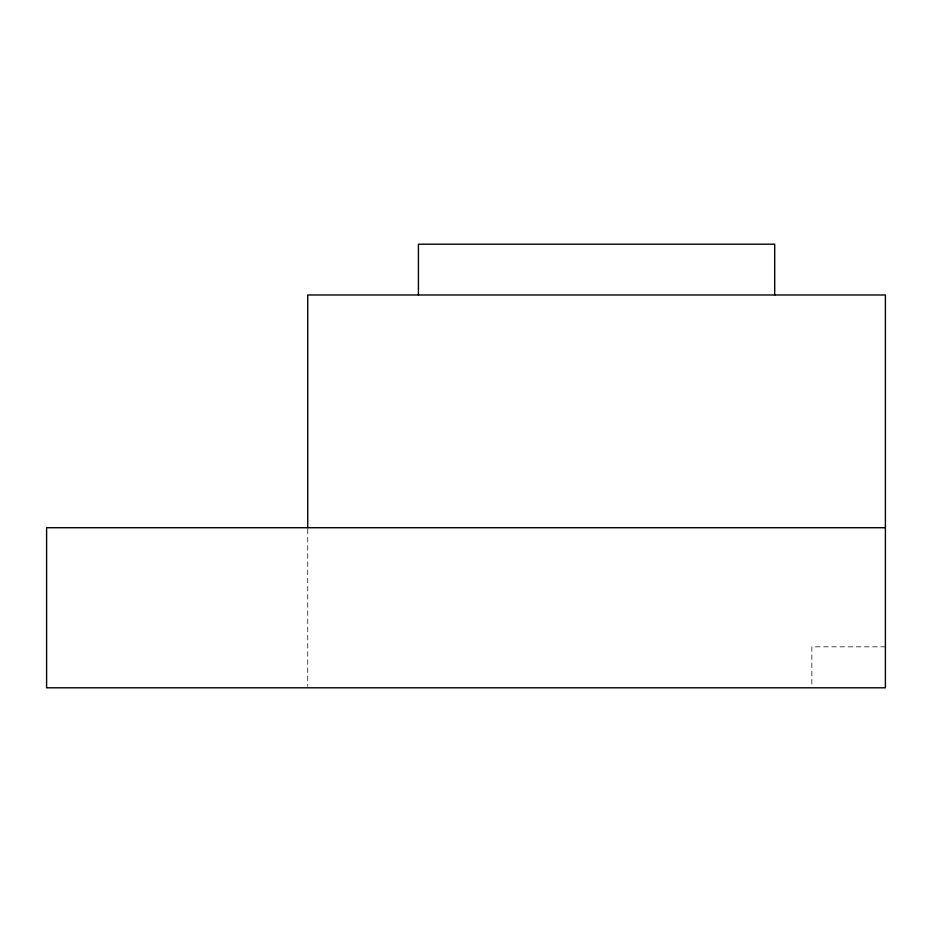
<?xml version="1.0" encoding="UTF-8"?>
<svg xmlns="http://www.w3.org/2000/svg" width="932" height="932" viewBox="0 0 932 932"><rect width="100%" height="100%" fill="white"/><g stroke="black" fill="none" stroke-linecap="round" stroke-linejoin="round"><path stroke-width="0.7" stroke-dasharray="4.66 3.5" d="M885.4 646.82L811.865 646.82L811.865 686.395M307.735 529.225L307.735 686.348"/><path stroke-width="1.4" d="M885.4 527.722L46.6 527.722L46.6 687.804L885.4 687.804L885.4 294.978L307.735 294.978L307.735 527.768M774.702 294.978L774.702 244.196L418.421 244.196L418.421 294.978"/></g></svg>
